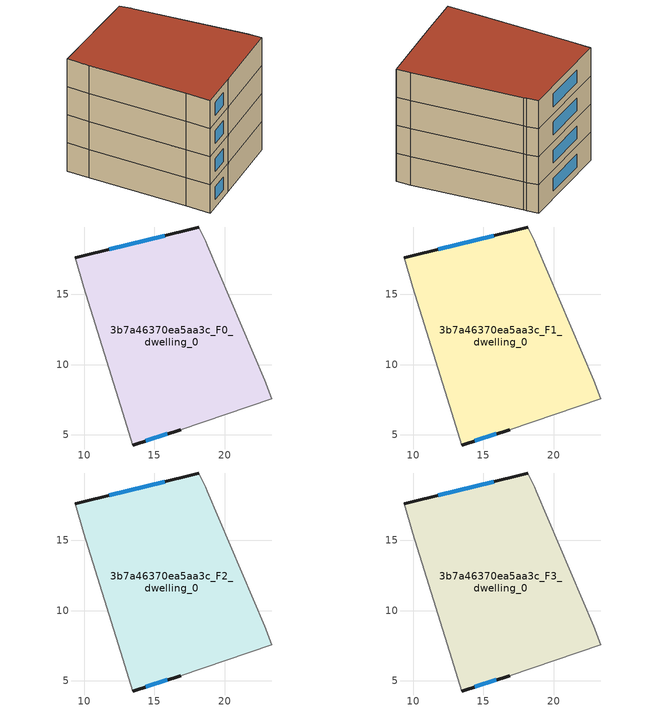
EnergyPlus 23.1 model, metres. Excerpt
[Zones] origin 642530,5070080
3b7a46370ea5aa3c_F0_dwelling_0
 floor ground (EU_floor_Construction): 18.77,18.5 22.87,8.89 23.37,7.59 16.86,5.39 13.46,4.29 12.76,6.59 9.96,15.5 9.36,17.6 18.17,19.8 18.67,18.8 z0
 wall outside (EU_wall_Construction): 13.46,4.29 16.86,5.39 / 18.17,19.8 9.36,17.6 z0:3
 wall adiabatic (EU_wall_Construction): 16.86,5.39 23.37,7.59 22.87,8.89 18.77,18.5 18.67,18.8 18.17,19.8 / 9.36,17.6 9.96,15.5 12.76,6.59 13.46,4.29 z0:3
 window (EU_Window_Construction): 14.4,4.59 15.93,5.09 / 15.74,19.19 11.78,18.2 z0.83:2.17
3b7a46370ea5aa3c_F1_dwelling_0
 floor to 3b7a46370ea5aa3c_F0_dwelling_0 (EU_floor_Construction): 18.77,18.5 22.87,8.89 23.37,7.59 16.86,5.39 13.46,4.29 12.76,6.59 9.96,15.5 9.36,17.6 18.17,19.8 18.67,18.8 z3
 wall outside (EU_wall_Construction): 13.46,4.29 16.86,5.39 / 18.17,19.8 9.36,17.6 z3:6
 wall adiabatic (EU_wall_Construction): 16.86,5.39 23.37,7.59 22.87,8.89 18.77,18.5 18.67,18.8 18.17,19.8 / 9.36,17.6 9.96,15.5 12.76,6.59 13.46,4.29 z3:6
 window (EU_Window_Construction): 14.4,4.59 15.93,5.09 / 15.74,19.19 11.78,18.2 z3.83:5.17
3b7a46370ea5aa3c_F2_dwelling_0
 floor to 3b7a46370ea5aa3c_F1_dwelling_0 (EU_floor_Construction): 18.77,18.5 22.87,8.89 23.37,7.59 16.86,5.39 13.46,4.29 12.76,6.59 9.96,15.5 9.36,17.6 18.17,19.8 18.67,18.8 z6
 wall outside (EU_wall_Construction): 13.46,4.29 16.86,5.39 / 18.17,19.8 9.36,17.6 z6:9
 wall adiabatic (EU_wall_Construction): 16.86,5.39 23.37,7.59 22.87,8.89 18.77,18.5 18.67,18.8 18.17,19.8 / 9.36,17.6 9.96,15.5 12.76,6.59 13.46,4.29 z6:9
 window (EU_Window_Construction): 14.4,4.59 15.93,5.09 / 15.74,19.19 11.78,18.2 z6.83:8.17
3b7a46370ea5aa3c_F3_dwelling_0
 floor to 3b7a46370ea5aa3c_F2_dwelling_0 (EU_floor_Construction): 18.77,18.5 22.87,8.89 23.37,7.59 16.86,5.39 13.46,4.29 12.76,6.59 9.96,15.5 9.36,17.6 18.17,19.8 18.67,18.8 z9
 wall outside (EU_wall_Construction): 13.46,4.29 16.86,5.39 / 18.17,19.8 9.36,17.6 z9:12
 wall adiabatic (EU_wall_Construction): 16.86,5.39 23.37,7.59 22.87,8.89 18.77,18.5 18.67,18.8 18.17,19.8 / 9.36,17.6 9.96,15.5 12.76,6.59 13.46,4.29 z9:12
 window (EU_Window_Construction): 14.4,4.59 15.93,5.09 / 15.74,19.19 11.78,18.2 z9.83:11.17
 roof outside (EU_roof_Construction): 23.37,7.59 22.87,8.89 18.77,18.5 18.67,18.8 18.17,19.8 9.36,17.6 9.96,15.5 12.76,6.59 13.46,4.29 16.86,5.39 z12
[Building]
EU S2 Campaign: North Axis=0; Terrain=City; Solar Distribution=FullExterior
[Site:Location]
Lyon-Bron: Latitude=45.75; Longitude=5; Time Zone=1; Elevation=198
[SizingPeriod:WeatherFileDays]
AnnualSizingPeriod: Begin Month=1; Begin Day of Month=1; End Month=12; End Day of Month=31; Day of Week for Start Day=Monday; Use Weather File Daylight Saving Period=No; Use Weather File Rain and Snow Indicators=No
[MATERIAL]
EU_InternalMass_Material: Roughness=MediumRough; Thickness=0.1; Conductivity=1; Density=1800; Specific Heat=900; Thermal Absorptance=0.9; Solar Absorptance=0.7; Visible Absorptance=0.7
[MATERIAL:NOMASS] Roughness=MediumRough; Thermal Absorptance=0.9; Solar Absorptance=0.7; Visible Absorptance=0.7
Name | Thermal Resistance
EU_wall_NoMass | 0.87146
EU_roof_NoMass | 0.842276
EU_floor_NoMass | 0.496999
[WINDOWMATERIAL:SIMPLEGLAZINGSYSTEM]
EU_Window_SimpleGlazing: UFactor=2.2525; Solar Heat Gain Coefficient=0.76; Visible Transmittance=0.76
[CONSTRUCTION]
EU_wall_Construction: EU_wall_NoMass
EU_roof_Construction: EU_roof_NoMass
EU_floor_Construction: EU_floor_NoMass
EU_InternalMass_Construction: EU_InternalMass_Material
EU_Window_Construction: EU_Window_SimpleGlazing
[ZONE] Type=1; Multiplier=1; Ceiling Height=autocalculate; Floor Area=autocalculate; Part of Total Floor Area=Yes
Name | Volume
3b7a46370ea5aa3c_F0_dwelling_0; 3b7a46370ea5aa3c_F1_dwelling_0; 3b7a46370ea5aa3c_F2_dwelling_0 | 399.405
3b7a46370ea5aa3c_F3_dwelling_0 | 1597.62
[INTERNALMASS] Construction=EU_InternalMass_Construction; Surface Area=133.135
Name | Zone or ZoneList
3b7a46370ea5aa3c_F0_dwelling_0_EU_InternalMass | 3b7a46370ea5aa3c_F0_dwelling_0
3b7a46370ea5aa3c_F1_dwelling_0_EU_InternalMass | 3b7a46370ea5aa3c_F1_dwelling_0
3b7a46370ea5aa3c_F2_dwelling_0_EU_InternalMass | 3b7a46370ea5aa3c_F2_dwelling_0
3b7a46370ea5aa3c_F3_dwelling_0_EU_InternalMass | 3b7a46370ea5aa3c_F3_dwelling_0
[OTHEREQUIPMENT] Fuel Type=Electricity; Design Level Calculation Method=Watts/Area; Power per Zone Floor Area=1; Fraction Latent=0; Fraction Radiant=0; Fraction Lost=0; Carbon Dioxide Generation Rate=0; EndUse Subcategory=EU_Step8_InternalGains
Name | Zone or ZoneList or Space or SpaceList | Schedule
EU_Step8_InternalGain_3b7a46370ea5aa3c_F0_dwelling_0_f000 | 3b7a46370ea5aa3c_F0_dwelling_0 | EU_Step8_GainSchedule_3b7a46370ea5aa3c_F0_dwelling_0_f000
EU_Step8_InternalGain_3b7a46370ea5aa3c_F1_dwelling_0_f000 | 3b7a46370ea5aa3c_F1_dwelling_0 | EU_Step8_GainSchedule_3b7a46370ea5aa3c_F1_dwelling_0_f000
EU_Step8_InternalGain_3b7a46370ea5aa3c_F2_dwelling_0_f000 | 3b7a46370ea5aa3c_F2_dwelling_0 | EU_Step8_GainSchedule_3b7a46370ea5aa3c_F2_dwelling_0_f000
EU_Step8_InternalGain_3b7a46370ea5aa3c_F3_dwelling_0_f000 | 3b7a46370ea5aa3c_F3_dwelling_0 | EU_Step8_GainSchedule_3b7a46370ea5aa3c_F3_dwelling_0_f000
[ZONEVENTILATION:DESIGNFLOWRATE] Schedule=EU_AlwaysOn; Design Flow Rate Calculation Method=AirChanges/Hour; Air Changes per Hour=0.425; Ventilation Type=Natural; Fan Pressure Rise=0; Fan Total Efficiency=1; Constant Term Coefficient=1; Temperature Term Coefficient=0; Velocity Term Coefficient=0; Velocity Squared Term Coefficient=0; Minimum Indoor Temperature=-100; Maximum Indoor Temperature=100; Delta Temperature=-100; Minimum Outdoor Temperature=-100; Maximum Outdoor Temperature=100; Maximum Wind Speed=40
Name | Zone or ZoneList or Space or SpaceList
EU_ConstantAir_3b7a46370ea5aa3c_F0_dwelling_0 | 3b7a46370ea5aa3c_F0_dwelling_0
EU_ConstantAir_3b7a46370ea5aa3c_F1_dwelling_0 | 3b7a46370ea5aa3c_F1_dwelling_0
EU_ConstantAir_3b7a46370ea5aa3c_F2_dwelling_0 | 3b7a46370ea5aa3c_F2_dwelling_0
EU_ConstantAir_3b7a46370ea5aa3c_F3_dwelling_0 | 3b7a46370ea5aa3c_F3_dwelling_0
[HVACTEMPLATE:THERMOSTAT] Constant Heating Setpoint=20; Constant Cooling Setpoint=50
EU_HeatOnly_3b7a46370ea5aa3c_F0_dwelling_0; EU_HeatOnly_3b7a46370ea5aa3c_F1_dwelling_0; EU_HeatOnly_3b7a46370ea5aa3c_F2_dwelling_0; EU_HeatOnly_3b7a46370ea5aa3c_F3_dwelling_0
[HVACTEMPLATE:ZONE:IDEALLOADSAIRSYSTEM] System Availability Schedule=EU_AlwaysOn; Maximum Heating Supply Air Temperature=50; Minimum Cooling Supply Air Temperature=13; Maximum Heating Supply Air Humidity Ratio=0.0156; Minimum Cooling Supply Air Humidity Ratio=0.0077; Heating Limit=NoLimit; Cooling Limit=NoLimit; Heating Availability Schedule=EU_AlwaysOn; Cooling Availability Schedule=EU_CoolingOff; Dehumidification Control Type=ConstantSensibleHeatRatio; Cooling Sensible Heat Ratio=0.7; Dehumidification Setpoint=60; Humidification Control Type=None; Humidification Setpoint=30; Outdoor Air Method=None; Outdoor Air Flow Rate per Person=0.00944; Outdoor Air Flow Rate per Zone Floor Area=0; Outdoor Air Flow Rate per Zone=0; Demand Controlled Ventilation Type=None; Outdoor Air Economizer Type=NoEconomizer; Heat Recovery Type=None; Sensible Heat Recovery Effectiveness=0.7; Latent Heat Recovery Effectiveness=0.65
Name | Template Thermostat
3b7a46370ea5aa3c_F0_dwelling_0 | EU_HeatOnly_3b7a46370ea5aa3c_F0_dwelling_0
3b7a46370ea5aa3c_F1_dwelling_0 | EU_HeatOnly_3b7a46370ea5aa3c_F1_dwelling_0
3b7a46370ea5aa3c_F2_dwelling_0 | EU_HeatOnly_3b7a46370ea5aa3c_F2_dwelling_0
3b7a46370ea5aa3c_F3_dwelling_0 | EU_HeatOnly_3b7a46370ea5aa3c_F3_dwelling_0
[SIZING:ZONE] Zone Cooling Design Supply Air Temperature Input Method=SupplyAirTemperature; Zone Cooling Design Supply Air Temperature=13; Zone Heating Design Supply Air Temperature Input Method=SupplyAirTemperature; Zone Heating Design Supply Air Temperature=50; Zone Cooling Design Supply Air Humidity Ratio=0.008; Zone Heating Design Supply Air Humidity Ratio=0.008; Cooling Design Air Flow Method=DesignDay; Cooling Design Air Flow Rate=0; Cooling Minimum Air Flow per Zone Floor Area=0.000762; Cooling Minimum Air Flow=0; Cooling Minimum Air Flow Fraction=0.2; Heating Design Air Flow Method=DesignDay; Heating Design Air Flow Rate=0; Heating Maximum Air Flow per Zone Floor Area=0.002032; Heating Maximum Air Flow=0.141576; Heating Maximum Air Flow Fraction=0.3; Account for Dedicated Outdoor Air System=No; Dedicated Outdoor Air System Control Strategy=NeutralSupplyAir; Dedicated Outdoor Air Low Setpoint Temperature for Design=autosize; Dedicated Outdoor Air High Setpoint Temperature for Design=autosize; Zone Load Sizing Method=Sensible Load Only No Latent Load; Zone Latent Cooling Design Supply Air Humidity Ratio Input Method=HumidityRatioDifference; Zone Cooling Design Supply Air Humidity Ratio Difference=0.005; Zone Latent Heating Design Supply Air Humidity Ratio Input Method=HumidityRatioDifference; Zone Humidification Design Supply Air Humidity Ratio Difference=0.005
3b7a46370ea5aa3c_F0_dwelling_0; 3b7a46370ea5aa3c_F1_dwelling_0; 3b7a46370ea5aa3c_F2_dwelling_0; 3b7a46370ea5aa3c_F3_dwelling_0
[SCHEDULE:CONSTANT]
Name | Hourly Value
EU_AlwaysOn | 1
EU_CoolingOff | 0
[SCHEDULE:FILE] Column Number=1; Rows to Skip at Top=0; Number of Hours of Data=8760; Column Separator=Comma; Interpolate to Timestep=No; Minutes per Item=60; Adjust Schedule for Daylight Savings=Yes
Name | File
EU_Step8_GainSchedule_3b7a46370ea5aa3c_F0_dwelling_0_f000 | ../../schedules/3b7a46370ea5aa3c/3b7a46370ea5aa3c_F0_dwelling_0_f000_gain.csv
EU_Step8_GainSchedule_3b7a46370ea5aa3c_F1_dwelling_0_f000 | ../../schedules/3b7a46370ea5aa3c/3b7a46370ea5aa3c_F1_dwelling_0_f000_gain.csv
EU_Step8_GainSchedule_3b7a46370ea5aa3c_F2_dwelling_0_f000 | ../../schedules/3b7a46370ea5aa3c/3b7a46370ea5aa3c_F2_dwelling_0_f000_gain.csv
EU_Step8_GainSchedule_3b7a46370ea5aa3c_F3_dwelling_0_f000 | ../../schedules/3b7a46370ea5aa3c/3b7a46370ea5aa3c_F3_dwelling_0_f000_gain.csv
